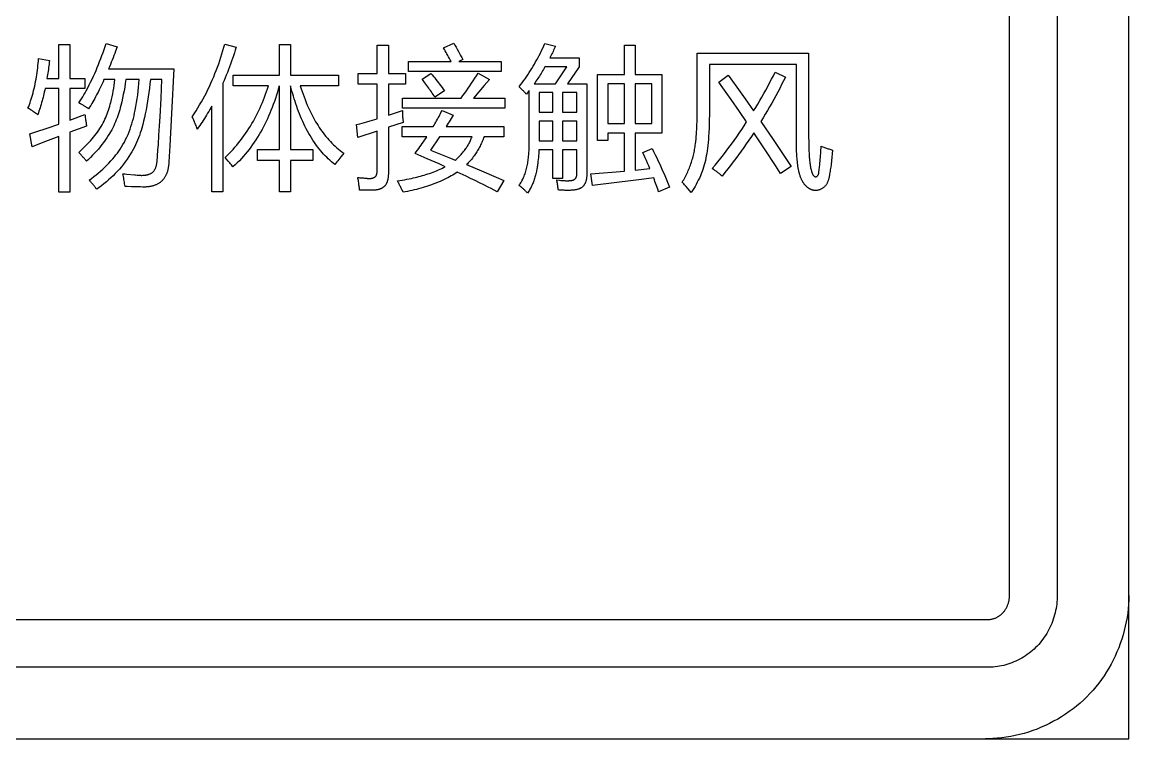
# Model space of a CAD drawing. Header units: millimetres. Extents: x 0 to 100, y -1 to 80.
# Drawn here: x 53.532 to 55.85, y 22.159 to 23.66 of the extents above; entities that cross this region are included whole.
import ezdxf

# ---------------------------------------------------------------- set-up
doc = ezdxf.new("R2010")
doc.units = ezdxf.units.MM
doc.layers.add('4403-06244_0', color=7, linetype='Continuous')

msp = doc.modelspace()

# ---------------------------------------------------------------- linework, layer by layer
at = {"layer": '4403-06244_0', "color": 7, "linetype": 'Continuous'}
for p, q in [((55.85, 22.1596), (55.85, 25.1596)), ((55.6, 22.4599), (55.6, 24.9095)), ((55.7, 24.859), (55.7, 22.4599)), ((53.6086, 23.6126), (53.6322, 23.6126)), ((53.6086, 23.5417), (53.6086, 23.6126)), ((53.6322, 23.6126), (53.6322, 23.5417)), ((53.7082, 23.6151), (53.7312, 23.6082)), ((53.9563, 23.6138), (53.9803, 23.607)), ((54.0711, 23.6129), (54.0944, 23.6129)), ((54.0711, 23.5487), (54.0711, 23.6129)), ((54.0944, 23.6129), (54.0944, 23.5487)), ((54.2757, 23.6111), (54.2991, 23.6111)), ((54.2757, 23.5521), (54.2757, 23.6111)), ((54.2991, 23.6111), (54.2991, 23.5521)), ((54.4147, 23.6057), (54.4359, 23.6155)), ((54.627, 23.6151), (54.649, 23.6092)), ((54.7937, 23.6111), (54.8158, 23.6111)), ((54.7937, 23.5502), (54.7937, 23.6111)), ((54.8158, 23.6111), (54.8158, 23.5502)), ((53.5667, 23.5833), (53.5894, 23.5795)), ((54.3413, 23.5773), (54.4303, 23.5773)), ((54.3413, 23.5562), (54.3413, 23.5773)), ((54.4551, 23.5811), (54.447, 23.5773)), ((54.447, 23.5773), (54.5357, 23.5773)), ((54.5357, 23.5773), (54.5357, 23.5562)), ((54.6374, 23.5849), (54.6988, 23.5849)), ((54.6988, 23.5849), (54.6988, 23.5657)), ((54.9461, 23.5943), (55.1793, 23.5943)), ((54.9461, 23.4761), (54.9461, 23.5943)), ((55.1793, 23.5943), (55.1793, 23.417)), ((53.7132, 23.5616), (53.85, 23.5616)), ((53.85, 23.5616), (53.8452, 23.4681)), ((54.2361, 23.5521), (54.2757, 23.5521)), ((54.2361, 23.5294), (54.2361, 23.5521)), ((54.2991, 23.5521), (54.3353, 23.5521)), ((54.3353, 23.5521), (54.3353, 23.5294)), ((54.5357, 23.5562), (54.3413, 23.5562)), ((54.3696, 23.5401), (54.3879, 23.5524)), ((54.4872, 23.5528), (54.5108, 23.5398)), ((54.673, 23.566), (54.627, 23.566)), ((54.6494, 23.5307), (54.673, 23.566)), ((54.6988, 23.5657), (54.6746, 23.5307)), ((54.7373, 23.5502), (54.7937, 23.5502)), ((54.7373, 23.4116), (54.7373, 23.5502)), ((54.8158, 23.5502), (54.8722, 23.5502)), ((54.8722, 23.5502), (54.8722, 23.4273)), ((55.1538, 23.571), (54.9716, 23.571)), ((54.9716, 23.571), (54.9716, 23.4825)), ((55.1093, 23.555), (55.1308, 23.5445)), ((55.1538, 23.4216), (55.1538, 23.571)), ((53.584, 23.5417), (53.6086, 23.5417)), ((53.6322, 23.5417), (53.6634, 23.5417)), ((53.6634, 23.5417), (53.6634, 23.5206)), ((53.7261, 23.5392), (53.7035, 23.5392)), ((53.7774, 23.5392), (53.7493, 23.5392)), ((53.8248, 23.5392), (53.8006, 23.5392)), ((53.823, 23.5005), (53.8248, 23.5392)), ((53.9526, 23.5315), (53.9526, 23.3047)), ((53.974, 23.5487), (54.0711, 23.5487)), ((53.974, 23.526), (53.974, 23.5487)), ((54.0944, 23.5487), (54.1949, 23.5487)), ((54.1949, 23.5487), (54.1949, 23.526)), ((54.2757, 23.5294), (54.2361, 23.5294)), ((54.2757, 23.4574), (54.2757, 23.5294)), ((54.3353, 23.5294), (54.2991, 23.5294)), ((54.2991, 23.5294), (54.2991, 23.4647)), ((54.5108, 23.5398), (54.4998, 23.5267)), ((54.6046, 23.5307), (54.6494, 23.5307)), ((54.6746, 23.5307), (54.7146, 23.5307)), ((54.7146, 23.5307), (54.7146, 23.3394)), ((54.7937, 23.5301), (54.7587, 23.5301)), ((54.7587, 23.5301), (54.7587, 23.4475)), ((54.7937, 23.4475), (54.7937, 23.5301)), ((54.8507, 23.5301), (54.8158, 23.5301)), ((54.8158, 23.5301), (54.8158, 23.4475)), ((54.8507, 23.4475), (54.8507, 23.5301)), ((54.9911, 23.5341), (55.0107, 23.5487)), ((54.9999, 23.5219), (54.9911, 23.5341)), ((55.0107, 23.5487), (55.0286, 23.5238)), ((53.6086, 23.5206), (53.5801, 23.5206)), ((53.6086, 23.4462), (53.6086, 23.5206)), ((53.6634, 23.5206), (53.6322, 23.5206)), ((53.6322, 23.5206), (53.6322, 23.4545)), ((54.048, 23.526), (53.974, 23.526)), ((54.0711, 23.393), (54.0711, 23.526)), ((54.0944, 23.526), (54.0944, 23.393)), ((54.1949, 23.526), (54.1147, 23.526)), ((54.4166, 23.5159), (54.3964, 23.5023)), ((54.4888, 23.5137), (54.4776, 23.5007)), ((54.4998, 23.5267), (54.4888, 23.5137)), ((54.5942, 23.5162), (54.5882, 23.5086)), ((54.6434, 23.5121), (54.6147, 23.5121)), ((54.6147, 23.5121), (54.6147, 23.4711)), ((54.6434, 23.4711), (54.6434, 23.5121)), ((54.6941, 23.5121), (54.6639, 23.5121)), ((54.6639, 23.5121), (54.6639, 23.4711)), ((54.6941, 23.4711), (54.6941, 23.5121)), ((55.0172, 23.4974), (54.9999, 23.5219)), ((55.0286, 23.5238), (55.0464, 23.4988)), ((53.9292, 23.3047), (53.9292, 23.484)), ((54.329, 23.5007), (54.4518, 23.5007)), ((54.329, 23.4796), (54.329, 23.5007)), ((54.4776, 23.5007), (54.5433, 23.5007)), ((54.5433, 23.5007), (54.5433, 23.4796)), ((55.0343, 23.4728), (55.0172, 23.4974)), ((55.0464, 23.4988), (55.064, 23.4736)), ((53.6322, 23.4545), (53.6637, 23.4661)), ((53.6644, 23.4605), (53.6649, 23.4568)), ((54.2991, 23.4647), (54.3284, 23.4743)), ((54.3284, 23.4743), (54.3285, 23.4712)), ((54.5433, 23.4796), (54.329, 23.4796)), ((54.4116, 23.4749), (54.4349, 23.4651)), ((54.4349, 23.4651), (54.4307, 23.4582)), ((54.6147, 23.4711), (54.6434, 23.4711)), ((54.6639, 23.4711), (54.6941, 23.4711)), ((55.0494, 23.4506), (55.0343, 23.4728)), ((53.5845, 23.4379), (53.6086, 23.4462)), ((53.6672, 23.4421), (53.6322, 23.4292)), ((54.2354, 23.4179), (54.2323, 23.445)), ((54.3303, 23.4497), (54.2991, 23.4394)), ((54.2991, 23.4394), (54.2991, 23.3423)), ((54.3281, 23.4409), (54.3932, 23.4409)), ((54.3281, 23.4198), (54.3281, 23.4409)), ((54.4199, 23.4409), (54.5411, 23.4409)), ((54.5411, 23.4409), (54.5411, 23.4198)), ((54.6434, 23.4525), (54.6147, 23.4525)), ((54.6147, 23.4525), (54.6147, 23.4113)), ((54.6434, 23.4113), (54.6434, 23.4525)), ((54.6941, 23.4525), (54.6639, 23.4525)), ((54.6639, 23.4525), (54.6639, 23.4113)), ((54.6941, 23.4113), (54.6941, 23.4525)), ((54.7587, 23.4475), (54.7937, 23.4475)), ((54.8158, 23.4475), (54.8507, 23.4475)), ((55.0794, 23.4516), (55.1049, 23.4141)), ((53.5531, 23.3989), (53.5484, 23.4257)), ((53.6086, 23.3038), (53.6086, 23.4202)), ((53.6322, 23.4292), (53.6322, 23.3038)), ((54.2757, 23.4317), (54.2354, 23.4179)), ((54.2757, 23.3492), (54.2757, 23.4317)), ((54.3799, 23.4198), (54.3281, 23.4198)), ((54.4064, 23.4198), (54.3876, 23.3917)), ((54.4743, 23.4198), (54.4064, 23.4198)), ((54.5411, 23.4198), (54.4996, 23.4198)), ((54.6147, 23.4113), (54.6434, 23.4113)), ((54.6639, 23.4113), (54.6941, 23.4113)), ((54.7587, 23.4116), (54.7373, 23.4116)), ((54.7937, 23.4273), (54.7587, 23.4273)), ((54.7587, 23.4273), (54.7587, 23.4116)), ((54.7937, 23.3476), (54.7937, 23.4273)), ((54.8722, 23.4273), (54.8158, 23.4273)), ((54.8158, 23.4273), (54.8158, 23.3498)), ((55.0872, 23.3941), (55.0646, 23.4282)), ((55.1538, 23.4116), (55.1538, 23.4216)), ((55.1538, 23.4048), (55.1538, 23.4116)), ((53.5753, 23.4076), (53.5531, 23.3989)), ((54.0247, 23.393), (54.0711, 23.393)), ((54.0247, 23.3703), (54.0247, 23.393)), ((54.0944, 23.393), (54.1407, 23.393)), ((54.1407, 23.393), (54.1407, 23.3703)), ((54.3876, 23.3917), (54.4083, 23.3835)), ((54.6434, 23.3926), (54.6144, 23.3926)), ((54.6434, 23.3325), (54.6434, 23.3926)), ((54.6941, 23.3926), (54.6639, 23.3926)), ((54.6639, 23.3926), (54.6639, 23.3325)), ((54.6941, 23.3423), (54.6941, 23.3926)), ((54.8322, 23.3867), (54.8514, 23.3952)), ((55.1798, 23.3936), (55.18, 23.3888)), ((55.2055, 23.4002), (55.2091, 23.3988)), ((53.9604, 23.3727), (53.957, 23.3766)), ((54.0711, 23.3703), (54.0247, 23.3703)), ((54.0711, 23.3044), (54.0711, 23.3703)), ((54.1407, 23.3703), (54.0944, 23.3703)), ((54.0944, 23.3703), (54.0944, 23.3044)), ((54.1993, 23.3774), (54.1952, 23.3722)), ((54.3802, 23.3738), (54.3549, 23.3848)), ((55.2279, 23.3767), (55.2262, 23.3618)), ((54.4628, 23.3613), (54.4941, 23.3482)), ((54.7234, 23.3419), (54.7937, 23.3476)), ((54.7263, 23.3174), (54.7234, 23.3419)), ((54.8158, 23.3498), (54.847, 23.3533)), ((55.1428, 23.3577), (55.1207, 23.3425)), ((55.2014, 23.3506), (55.2026, 23.3615)), ((54.2513, 23.3329), (54.2539, 23.3327)), ((54.5408, 23.3281), (54.5269, 23.3047)), ((54.6639, 23.3325), (54.6434, 23.3325)), ((54.6516, 23.3293), (54.6572, 23.3287)), ((54.6572, 23.3287), (54.6601, 23.3284)), ((54.7777, 23.324), (54.7263, 23.3174)), ((54.8614, 23.3153), (54.8588, 23.3226)), ((54.9228, 23.3154), (54.9195, 23.3191)), ((53.6322, 23.3038), (53.6086, 23.3038)), ((53.7707, 23.3147), (53.7614, 23.315)), ((53.9526, 23.3047), (53.9292, 23.3047)), ((54.0944, 23.3044), (54.0711, 23.3044)), ((54.2512, 23.3078), (54.2463, 23.308)), ((54.6571, 23.3081), (54.6551, 23.3082)), ((54.6653, 23.3077), (54.6571, 23.3081)), ((54.8876, 23.3145), (54.8652, 23.3044)), ((54.926, 23.3116), (54.9228, 23.3154)), ((47.3429, 22.4095), (55.557, 22.4095)), ((55.557, 22.3095), (47.3429, 22.3095)), ((47.05, 22.1596), (55.85, 22.1596)), ((55.5559, 22.1596), (55.55, 22.1595))]:
    msp.add_line(p, q, dxfattribs=at)
for points in [[(53.6511, 23.4904), (53.6538, 23.4946), (53.6565, 23.4988), (53.659, 23.5031), (53.6615, 23.5074), (53.664, 23.5117), (53.6664, 23.5161), (53.6696, 23.522), (53.6726, 23.528), (53.6756, 23.534), (53.6785, 23.5401), (53.6814, 23.5462), (53.6841, 23.5523), (53.6868, 23.5585), (53.6894, 23.5647), (53.692, 23.5709), (53.6944, 23.5772), (53.6969, 23.5835), (53.6992, 23.5898), (53.7015, 23.5961), (53.7038, 23.6024), (53.706, 23.6088), (53.7082, 23.6151)], [(53.7312, 23.6082), (53.7278, 23.5988), (53.726, 23.5941), (53.7243, 23.5894), (53.7225, 23.5848), (53.7207, 23.5801), (53.7189, 23.5755), (53.717, 23.5708), (53.7151, 23.5662), (53.7132, 23.5616)], [(53.8883, 23.4616), (53.8924, 23.4677), (53.8963, 23.4738), (53.9002, 23.48), (53.9039, 23.4862), (53.9076, 23.4926), (53.9112, 23.4989), (53.9146, 23.5054), (53.918, 23.5119), (53.9212, 23.5184), (53.9244, 23.525), (53.9275, 23.5316), (53.9304, 23.5383), (53.9333, 23.545), (53.936, 23.5518), (53.9387, 23.5586), (53.9412, 23.5654), (53.9437, 23.5723), (53.946, 23.5792), (53.9483, 23.5861), (53.9504, 23.593), (53.9525, 23.5999), (53.9545, 23.6069), (53.9563, 23.6138)], [(53.9803, 23.607), (53.9785, 23.6011), (53.9766, 23.5952), (53.9747, 23.5893), (53.9727, 23.5834), (53.9707, 23.5776), (53.9686, 23.5717), (53.9664, 23.5659), (53.9643, 23.5601), (53.962, 23.5543), (53.9597, 23.5486), (53.9574, 23.5428), (53.955, 23.5371), (53.9526, 23.5315)], [(54.4303, 23.5773), (54.4287, 23.5805), (54.427, 23.5837), (54.4253, 23.5869), (54.4236, 23.59), (54.4218, 23.5932), (54.4201, 23.5963), (54.4183, 23.5994), (54.4165, 23.6026), (54.4147, 23.6057)], [(54.4359, 23.6155), (54.4383, 23.6112), (54.4408, 23.607), (54.4433, 23.6027), (54.4457, 23.5984), (54.4481, 23.5941), (54.4504, 23.5898), (54.4527, 23.5854), (54.4551, 23.5811)], [(54.5728, 23.5243), (54.576, 23.5284), (54.5792, 23.5326), (54.5823, 23.5367), (54.5853, 23.541), (54.5883, 23.5452), (54.5912, 23.5495), (54.5941, 23.5539), (54.5969, 23.5583), (54.5997, 23.5627), (54.6024, 23.5672), (54.605, 23.5717), (54.6076, 23.5762), (54.6101, 23.5807), (54.6126, 23.5853), (54.615, 23.59), (54.6175, 23.5949), (54.62, 23.5999), (54.6224, 23.605), (54.6247, 23.61), (54.627, 23.6151)], [(54.649, 23.6092), (54.6478, 23.6064), (54.6466, 23.6037), (54.6453, 23.601), (54.644, 23.5983), (54.6427, 23.5956), (54.6414, 23.5929), (54.6401, 23.5902), (54.6387, 23.5875), (54.6374, 23.5849)], [(53.5443, 23.4796), (53.5458, 23.4833), (53.5472, 23.4871), (53.5486, 23.4908), (53.5499, 23.4946), (53.5511, 23.4984), (53.5523, 23.5023), (53.5537, 23.5069), (53.555, 23.5116), (53.5562, 23.5163), (53.5573, 23.521), (53.5584, 23.5257), (53.5594, 23.5305), (53.5604, 23.5352), (53.5613, 23.54), (53.5621, 23.5448), (53.5629, 23.5496), (53.5636, 23.5544), (53.5642, 23.5592), (53.5648, 23.564), (53.5653, 23.5688), (53.5658, 23.5736), (53.5663, 23.5785), (53.5667, 23.5833)], [(53.5894, 23.5795), (53.5889, 23.5757), (53.5885, 23.5719), (53.588, 23.5682), (53.5875, 23.5644), (53.587, 23.5606), (53.5864, 23.5568), (53.5859, 23.553), (53.5853, 23.5493), (53.5846, 23.5455), (53.584, 23.5417)], [(54.3879, 23.5524), (54.3907, 23.5492), (54.3934, 23.546), (54.3961, 23.5427), (54.3987, 23.5394), (54.4013, 23.5361), (54.404, 23.5328), (54.4065, 23.5294), (54.4091, 23.5261), (54.4116, 23.5227), (54.4141, 23.5193), (54.4166, 23.5159)], [(54.4518, 23.5007), (54.4554, 23.5059), (54.4591, 23.511), (54.4627, 23.5161), (54.4663, 23.5213), (54.4699, 23.5265), (54.4734, 23.5317), (54.4769, 23.5369), (54.4804, 23.5422), (54.4838, 23.5474), (54.4872, 23.5528)], [(54.627, 23.566), (54.6254, 23.5632), (54.6238, 23.5604), (54.6222, 23.5576), (54.6205, 23.5549), (54.6189, 23.5521), (54.6172, 23.5494), (54.6154, 23.5467), (54.6137, 23.544), (54.6119, 23.5413), (54.6101, 23.5386), (54.6083, 23.536), (54.6065, 23.5333), (54.6046, 23.5307)], [(55.064, 23.4736), (55.0684, 23.4809), (55.0727, 23.4881), (55.077, 23.4954), (55.0812, 23.5028), (55.0854, 23.5101), (55.0895, 23.5175), (55.0936, 23.525), (55.0976, 23.5324), (55.1016, 23.5399), (55.1055, 23.5474), (55.1093, 23.555)], [(53.6505, 23.387), (53.6542, 23.3903), (53.6579, 23.3936), (53.6615, 23.397), (53.6651, 23.4005), (53.6686, 23.4041), (53.672, 23.4077), (53.6753, 23.4114), (53.6786, 23.4151), (53.6818, 23.419), (53.6846, 23.4225), (53.6873, 23.426), (53.6899, 23.4296), (53.6925, 23.4333), (53.695, 23.437), (53.6973, 23.4408), (53.6996, 23.4446), (53.7017, 23.4485), (53.7038, 23.4525), (53.7056, 23.4563), (53.7073, 23.46), (53.7089, 23.4639), (53.7104, 23.4678), (53.7118, 23.4717), (53.7132, 23.4756), (53.7144, 23.4796), (53.7156, 23.4836), (53.7167, 23.4876), (53.7178, 23.4917), (53.7192, 23.4975), (53.7205, 23.5034), (53.7217, 23.5094), (53.7228, 23.5153), (53.7238, 23.5213), (53.7247, 23.5272), (53.7255, 23.5332), (53.7261, 23.5392)], [(53.7493, 23.5392), (53.7481, 23.5314), (53.7469, 23.5236), (53.7455, 23.5158), (53.744, 23.508), (53.7424, 23.5003), (53.7406, 23.4926), (53.7387, 23.4849), (53.7376, 23.4805), (53.7364, 23.4762), (53.7351, 23.4719), (53.7338, 23.4676), (53.7324, 23.4633), (53.7309, 23.459), (53.7293, 23.4548), (53.7276, 23.4506), (53.7258, 23.4465), (53.724, 23.4424), (53.7219, 23.4383), (53.7197, 23.4342), (53.7174, 23.4302), (53.715, 23.4263), (53.7126, 23.4223), (53.7094, 23.4175), (53.7061, 23.4127), (53.7028, 23.4079), (53.6993, 23.4033), (53.6956, 23.3986), (53.6918, 23.394), (53.6879, 23.3895), (53.6839, 23.3851), (53.6797, 23.3808), (53.6755, 23.3766), (53.6713, 23.3724), (53.6669, 23.3684)], [(53.7035, 23.5392), (53.7015, 23.5349), (53.6995, 23.5306), (53.6975, 23.5263), (53.6954, 23.522), (53.6936, 23.5182), (53.6917, 23.5145), (53.6898, 23.5108), (53.6879, 23.5071), (53.686, 23.5035), (53.684, 23.4998), (53.682, 23.4962), (53.6799, 23.4926), (53.6778, 23.489), (53.6757, 23.4854), (53.6735, 23.4819), (53.6713, 23.4784)], [(53.6723, 23.329), (53.6772, 23.3326), (53.6821, 23.3362), (53.6869, 23.34), (53.6916, 23.3438), (53.6963, 23.3478), (53.7008, 23.3518), (53.7053, 23.356), (53.7097, 23.3603), (53.7139, 23.3646), (53.7181, 23.3691), (53.7221, 23.3737), (53.7254, 23.3776), (53.7286, 23.3816), (53.7316, 23.3856), (53.7346, 23.3898), (53.7375, 23.394), (53.7402, 23.3983), (53.7433, 23.4034), (53.7462, 23.4085), (53.7489, 23.4138), (53.7515, 23.4191), (53.7539, 23.4245), (53.7561, 23.4299), (53.7581, 23.4355), (53.76, 23.441), (53.7618, 23.4467), (53.7634, 23.4523), (53.765, 23.458), (53.7664, 23.4638), (53.7677, 23.4695), (53.7689, 23.4753), (53.7704, 23.4832), (53.7718, 23.4912), (53.773, 23.4991), (53.7741, 23.5071), (53.7751, 23.5151), (53.776, 23.5231), (53.7767, 23.5312), (53.7774, 23.5392)], [(53.8006, 23.5392), (53.7997, 23.5302), (53.7986, 23.5211), (53.7975, 23.5121), (53.7962, 23.5031), (53.7949, 23.4941), (53.7934, 23.4852), (53.7917, 23.4762), (53.7899, 23.4673), (53.7883, 23.4599), (53.7865, 23.4525), (53.7846, 23.4451), (53.7826, 23.4378), (53.7811, 23.4327), (53.7795, 23.4276), (53.7778, 23.4225), (53.776, 23.4175), (53.774, 23.4125), (53.7719, 23.4075), (53.7696, 23.4026), (53.7672, 23.3978), (53.7647, 23.393), (53.762, 23.3883), (53.7592, 23.3836), (53.7557, 23.3781), (53.752, 23.3726), (53.7481, 23.3672), (53.7441, 23.362), (53.74, 23.3569), (53.7358, 23.352), (53.7316, 23.3473), (53.7272, 23.3427), (53.7227, 23.3382), (53.718, 23.3338), (53.7133, 23.3295), (53.7085, 23.3253), (53.7035, 23.3213), (53.6985, 23.3173), (53.6934, 23.3135), (53.6883, 23.3098)], [(54.3964, 23.5023), (54.3947, 23.5051), (54.3929, 23.5079), (54.3911, 23.5107), (54.3893, 23.5135), (54.3875, 23.5162), (54.3856, 23.5189), (54.3837, 23.5217), (54.3817, 23.5243), (54.3798, 23.527), (54.3778, 23.5297), (54.3758, 23.5323), (54.3738, 23.5349), (54.3717, 23.5375), (54.3696, 23.5401)], [(55.1308, 23.5445), (55.1268, 23.5366), (55.1228, 23.5287), (55.1188, 23.5208), (55.1146, 23.513), (55.1105, 23.5052), (55.1062, 23.4974), (55.1019, 23.4897), (55.0975, 23.482), (55.0931, 23.4743), (55.0886, 23.4667), (55.084, 23.4591), (55.0794, 23.4516)], [(53.5801, 23.5206), (53.5793, 23.5169), (53.5785, 23.5132), (53.5776, 23.5095), (53.5767, 23.5058), (53.5758, 23.5021), (53.5749, 23.4984), (53.5739, 23.4947), (53.5729, 23.4911), (53.5718, 23.4874), (53.5708, 23.4838), (53.5696, 23.4802), (53.5685, 23.4766), (53.5673, 23.4729), (53.5661, 23.4694), (53.5648, 23.4658)], [(53.957, 23.3766), (53.9613, 23.3806), (53.9656, 23.3848), (53.9697, 23.389), (53.9738, 23.3933), (53.9778, 23.3977), (53.9817, 23.4022), (53.9855, 23.4068), (53.9893, 23.4116), (53.993, 23.4164), (53.9966, 23.4214), (54.0002, 23.4264), (54.0036, 23.4315), (54.0069, 23.4367), (54.0102, 23.4419), (54.0133, 23.4472), (54.0164, 23.4526), (54.0194, 23.458), (54.0222, 23.4634), (54.025, 23.4689), (54.0277, 23.4745), (54.0303, 23.4801), (54.0328, 23.4857), (54.0353, 23.4914), (54.0376, 23.4971), (54.0398, 23.5028), (54.042, 23.5086), (54.0441, 23.5143), (54.0461, 23.5201), (54.048, 23.526)], [(54.0703, 23.526), (54.0685, 23.5194), (54.0666, 23.5129), (54.0646, 23.5065), (54.0626, 23.5), (54.0604, 23.4936), (54.0581, 23.4872), (54.0557, 23.4809), (54.0533, 23.4745), (54.0509, 23.4688), (54.0484, 23.4631), (54.0458, 23.4574), (54.0432, 23.4517), (54.0404, 23.4461), (54.0375, 23.4406), (54.0346, 23.435), (54.0315, 23.4296), (54.0284, 23.4242), (54.0251, 23.4188), (54.0217, 23.4135), (54.0183, 23.4083), (54.0147, 23.4032), (54.0111, 23.3981), (54.0073, 23.3931), (54.0035, 23.3883), (53.9995, 23.3834), (53.9955, 23.3787), (53.9913, 23.3741), (53.9871, 23.3696), (53.9827, 23.3652), (53.9783, 23.3609), (53.9737, 23.3567)], [(54.187, 23.3618), (54.1834, 23.3646), (54.1799, 23.3675), (54.1765, 23.3705), (54.1732, 23.3736), (54.1699, 23.3768), (54.1667, 23.38), (54.1636, 23.3834), (54.1606, 23.3868), (54.1576, 23.3902), (54.1541, 23.3945), (54.1507, 23.3989), (54.1473, 23.4034), (54.1441, 23.4079), (54.1411, 23.4125), (54.1381, 23.4172), (54.1352, 23.422), (54.1324, 23.4268), (54.1296, 23.4317), (54.127, 23.4366), (54.1245, 23.4416), (54.1221, 23.4467), (54.1197, 23.4518), (54.1174, 23.4569), (54.1152, 23.4621), (54.1131, 23.4673), (54.1111, 23.4725), (54.1091, 23.4778), (54.1072, 23.4831), (54.1054, 23.4884), (54.1036, 23.4937), (54.102, 23.4991), (54.1003, 23.5045), (54.0988, 23.5098), (54.0972, 23.5152), (54.0958, 23.5206), (54.0944, 23.526)], [(54.1147, 23.526), (54.1165, 23.5202), (54.1184, 23.5144), (54.1204, 23.5087), (54.1225, 23.503), (54.1246, 23.4973), (54.1269, 23.4916), (54.1292, 23.486), (54.1317, 23.4804), (54.1336, 23.4761), (54.1357, 23.4719), (54.1378, 23.4677), (54.1399, 23.4635), (54.1422, 23.4594), (54.1445, 23.4552), (54.1468, 23.4511), (54.1493, 23.4471), (54.1518, 23.4431), (54.1544, 23.4391), (54.1571, 23.4352), (54.1598, 23.4314), (54.1626, 23.4276), (54.1655, 23.4239), (54.1684, 23.4202), (54.1714, 23.4166), (54.1745, 23.4131), (54.1777, 23.4096), (54.1809, 23.4062), (54.1842, 23.4029), (54.1876, 23.3997), (54.191, 23.3966), (54.1946, 23.3936), (54.1982, 23.3907), (54.2019, 23.3878), (54.2056, 23.3851)], [(54.5882, 23.5086), (54.5872, 23.5098), (54.5861, 23.511), (54.5851, 23.5121), (54.584, 23.5133), (54.5829, 23.5144), (54.5818, 23.5156), (54.5807, 23.5167), (54.5796, 23.5178), (54.5785, 23.5189), (54.5774, 23.52), (54.5762, 23.5211), (54.5751, 23.5222), (54.5739, 23.5233), (54.5728, 23.5243)], [(54.5728, 23.3179), (54.574, 23.3197), (54.5752, 23.3214), (54.5763, 23.3232), (54.5774, 23.325), (54.5784, 23.3269), (54.5794, 23.3287), (54.5804, 23.3306), (54.5813, 23.3325), (54.5822, 23.3345), (54.5833, 23.3371), (54.5843, 23.3398), (54.5853, 23.3424), (54.5862, 23.3451), (54.587, 23.3478), (54.5878, 23.3506), (54.5885, 23.3533), (54.5892, 23.3561), (54.5898, 23.3589), (54.5904, 23.3617), (54.5909, 23.3645), (54.5914, 23.3673), (54.5918, 23.3702), (54.5922, 23.373), (54.5926, 23.3759), (54.5929, 23.3787), (54.5931, 23.3816), (54.5934, 23.3845), (54.5936, 23.3874), (54.5937, 23.3902), (54.5939, 23.3931), (54.594, 23.396), (54.5941, 23.3988), (54.5942, 23.4017), (54.5942, 23.4046), (54.5942, 23.4074), (54.5942, 23.5162)], [(53.6713, 23.4784), (53.6699, 23.4793), (53.6685, 23.4802), (53.6671, 23.4811), (53.6657, 23.482), (53.6642, 23.4829), (53.6628, 23.4838), (53.6614, 23.4846), (53.6599, 23.4855), (53.6585, 23.4863), (53.657, 23.4871), (53.6555, 23.4879), (53.6541, 23.4888), (53.6511, 23.4904)], [(53.8147, 23.3681), (53.8157, 23.3799), (53.8166, 23.3918), (53.8174, 23.4037), (53.8187, 23.423), (53.8199, 23.4424), (53.8211, 23.4617), (53.823, 23.5005)], [(53.9292, 23.484), (53.9271, 23.4802), (53.9249, 23.4764), (53.9228, 23.4726), (53.9205, 23.4688), (53.9183, 23.4651), (53.916, 23.4613), (53.9137, 23.4576), (53.9113, 23.4539), (53.9089, 23.4503), (53.9065, 23.4466), (53.904, 23.443), (53.9015, 23.4394), (53.899, 23.4358)], [(54.9716, 23.4825), (54.9716, 23.4735), (54.9715, 23.4646), (54.9713, 23.4556), (54.9711, 23.4467), (54.9707, 23.4378), (54.9703, 23.4288), (54.9697, 23.4199), (54.9693, 23.4137), (54.9687, 23.4075), (54.9681, 23.4013), (54.9674, 23.3951), (54.9667, 23.39), (54.9659, 23.3849), (54.965, 23.3798), (54.964, 23.3747), (54.963, 23.37), (54.9618, 23.3653), (54.9606, 23.3606), (54.9592, 23.356), (54.9577, 23.3514), (54.9561, 23.3468), (54.9543, 23.3423), (54.9525, 23.3378), (54.9505, 23.3332), (54.9483, 23.3287), (54.9461, 23.3243), (54.9438, 23.3199), (54.9414, 23.3155), (54.9388, 23.3112), (54.9362, 23.307), (54.9335, 23.3028)], [(53.5648, 23.4658), (53.5626, 23.4674), (53.5603, 23.4689), (53.5581, 23.4705), (53.5558, 23.4721), (53.5535, 23.4736), (53.5512, 23.4751), (53.5489, 23.4766), (53.5466, 23.4781), (53.5443, 23.4796)], [(53.6637, 23.4661), (53.6639, 23.4642), (53.6644, 23.4605)], [(53.8452, 23.4681), (53.8416, 23.4008), (53.8396, 23.3672)], [(53.899, 23.4358), (53.8981, 23.4382), (53.8972, 23.4406), (53.8963, 23.443), (53.8953, 23.4453), (53.8944, 23.4477), (53.8934, 23.45), (53.8924, 23.4524), (53.8914, 23.4547), (53.8904, 23.457), (53.8894, 23.4593), (53.8883, 23.4616)], [(54.254, 23.4511), (54.2613, 23.4531), (54.2757, 23.4574)], [(54.3285, 23.4712), (54.3285, 23.4697), (54.3286, 23.4681), (54.3287, 23.4666), (54.3287, 23.465), (54.3288, 23.4635), (54.3289, 23.462), (54.329, 23.4604), (54.3292, 23.4589), (54.3293, 23.4573), (54.3295, 23.4558), (54.3297, 23.4543), (54.3298, 23.4528), (54.3301, 23.4512), (54.3303, 23.4497)], [(54.3932, 23.4409), (54.3949, 23.4439), (54.3967, 23.447), (54.3984, 23.45), (54.4002, 23.4531), (54.4019, 23.4562), (54.4035, 23.4592), (54.4052, 23.4623), (54.4068, 23.4655), (54.4084, 23.4686), (54.41, 23.4717), (54.4116, 23.4749)], [(54.4307, 23.4582), (54.4264, 23.4512), (54.4243, 23.4478), (54.4221, 23.4443), (54.4199, 23.4409)], [(54.9395, 23.387), (54.94, 23.3899), (54.9406, 23.3929), (54.9411, 23.3959), (54.9415, 23.3988), (54.942, 23.4018), (54.9424, 23.4048), (54.943, 23.4099), (54.9435, 23.4149), (54.944, 23.42), (54.9444, 23.4251), (54.9447, 23.4302), (54.9451, 23.4353), (54.9453, 23.4404), (54.9455, 23.4455), (54.9457, 23.4506), (54.9458, 23.4557), (54.9459, 23.4608), (54.946, 23.4659), (54.9461, 23.4761)], [(53.5484, 23.4257), (53.5605, 23.4297), (53.5845, 23.4379)], [(53.6649, 23.4568), (53.6651, 23.455), (53.6654, 23.4531), (53.6656, 23.4513), (53.6659, 23.4495), (53.6662, 23.4476), (53.6665, 23.4458), (53.6669, 23.4439), (53.6672, 23.4421)], [(54.2323, 23.445), (54.2395, 23.447), (54.254, 23.4511)], [(54.9776, 23.353), (54.9835, 23.3601), (54.9894, 23.3674), (54.9952, 23.3747), (55.0009, 23.3821), (55.0066, 23.3895), (55.0122, 23.397), (55.0177, 23.4045), (55.0232, 23.4121), (55.0286, 23.4197), (55.0339, 23.4274), (55.0391, 23.4351), (55.0443, 23.4428), (55.0494, 23.4506)], [(53.6086, 23.4202), (53.5975, 23.416), (53.5753, 23.4076)], [(54.3549, 23.3848), (54.3575, 23.3882), (54.3601, 23.3916), (54.3627, 23.3951), (54.3652, 23.3985), (54.3677, 23.402), (54.3702, 23.4055), (54.3727, 23.4091), (54.3751, 23.4126), (54.3775, 23.4162), (54.3799, 23.4198)], [(54.4391, 23.3709), (54.4408, 23.3723), (54.4424, 23.3737), (54.444, 23.3751), (54.4456, 23.3766), (54.4472, 23.3781), (54.4487, 23.3796), (54.4503, 23.3812), (54.4517, 23.3828), (54.4532, 23.3844), (54.4546, 23.3861), (54.456, 23.3878), (54.4574, 23.3895), (54.4587, 23.3912), (54.46, 23.393), (54.4613, 23.3948), (54.4625, 23.3966), (54.4637, 23.3984), (54.4649, 23.4003), (54.466, 23.4021), (54.4671, 23.404), (54.4681, 23.4059), (54.4691, 23.4079), (54.4701, 23.4098), (54.471, 23.4118), (54.4719, 23.4137), (54.4728, 23.4157), (54.4735, 23.4177), (54.4743, 23.4198)], [(54.4996, 23.4198), (54.4987, 23.4173), (54.4978, 23.4148), (54.4968, 23.4123), (54.4957, 23.4098), (54.4946, 23.4074), (54.4935, 23.4049), (54.4923, 23.4025), (54.4911, 23.4001), (54.4899, 23.3977), (54.4886, 23.3954), (54.4873, 23.393), (54.4859, 23.3907), (54.4845, 23.3884), (54.483, 23.3861), (54.4816, 23.3839), (54.48, 23.3817), (54.4785, 23.3795), (54.4769, 23.3773), (54.4753, 23.3752), (54.4736, 23.3731), (54.4719, 23.371), (54.4701, 23.369), (54.4683, 23.367), (54.4665, 23.3651), (54.4647, 23.3632), (54.4628, 23.3613)], [(55.0646, 23.4282), (55.0594, 23.4204), (55.0541, 23.4127), (55.0488, 23.4049), (55.0434, 23.3973), (55.038, 23.3896), (55.0325, 23.382), (55.0269, 23.3745), (55.0212, 23.367), (55.0155, 23.3596), (55.0098, 23.3522), (55.004, 23.3448), (54.9981, 23.3375)], [(55.1049, 23.4141), (55.1302, 23.3765), (55.1428, 23.3577)], [(55.1793, 23.417), (55.1794, 23.4118), (55.1795, 23.4066), (55.1796, 23.4013), (55.1798, 23.3936)], [(54.6144, 23.3926), (54.6142, 23.3885), (54.614, 23.3844), (54.6137, 23.3803), (54.6133, 23.3762), (54.6129, 23.3721), (54.6125, 23.3679), (54.612, 23.3638), (54.6116, 23.3614), (54.6113, 23.3589), (54.6109, 23.3565), (54.6105, 23.3541), (54.61, 23.3516), (54.6096, 23.3492), (54.6091, 23.3468), (54.6085, 23.3443), (54.608, 23.3419), (54.6074, 23.3395), (54.6067, 23.3371), (54.6061, 23.3348), (54.6053, 23.3324), (54.6046, 23.3301), (54.6038, 23.3277), (54.603, 23.3254), (54.6021, 23.3232), (54.6011, 23.3209), (54.6002, 23.3187), (54.5991, 23.3165), (54.598, 23.3143), (54.5969, 23.3121), (54.5957, 23.31), (54.5945, 23.3079), (54.5932, 23.3059), (54.5918, 23.3039), (54.5904, 23.3019)], [(54.8514, 23.3952), (54.8547, 23.3886), (54.858, 23.382), (54.8612, 23.3754), (54.8644, 23.3687), (54.8675, 23.362), (54.8705, 23.3553), (54.8735, 23.3486), (54.8765, 23.3418), (54.8793, 23.335), (54.8822, 23.3282), (54.8849, 23.3214), (54.8876, 23.3145)], [(55.1207, 23.3425), (55.1096, 23.3597), (55.0872, 23.3941)], [(55.1642, 23.3309), (55.1635, 23.3324), (55.1629, 23.3339), (55.1623, 23.3354), (55.1618, 23.3369), (55.1613, 23.3384), (55.1608, 23.34), (55.1604, 23.3416), (55.16, 23.3431), (55.1596, 23.3447), (55.1589, 23.348), (55.1582, 23.3513), (55.1576, 23.3546), (55.157, 23.3579), (55.1565, 23.3612), (55.1561, 23.3646), (55.1557, 23.3679), (55.1554, 23.3712), (55.155, 23.3746), (55.1548, 23.3779), (55.1546, 23.3813), (55.1544, 23.3846), (55.1542, 23.388), (55.1541, 23.3914), (55.154, 23.3947), (55.1539, 23.3981), (55.1539, 23.4015), (55.1538, 23.4048)], [(55.18, 23.3888), (55.1801, 23.3863), (55.1802, 23.3839), (55.1803, 23.3814), (55.1805, 23.379), (55.1806, 23.3766), (55.1808, 23.3741), (55.181, 23.3717), (55.1813, 23.3693), (55.1815, 23.3668), (55.1819, 23.3644), (55.1822, 23.362), (55.1826, 23.3596), (55.183, 23.3572), (55.1835, 23.3549), (55.184, 23.3525), (55.1845, 23.3501), (55.1851, 23.3478), (55.1858, 23.3455), (55.1865, 23.3432)], [(55.2026, 23.3615), (55.203, 23.3651), (55.2034, 23.3686), (55.2037, 23.3726), (55.2041, 23.3765), (55.2043, 23.3804), (55.2046, 23.3844), (55.2048, 23.3884), (55.2055, 23.4002)], [(55.2091, 23.3988), (55.2109, 23.3981), (55.2127, 23.3974), (55.2146, 23.3967), (55.2164, 23.396), (55.2183, 23.3954), (55.2201, 23.3947), (55.2219, 23.3941), (55.2238, 23.3935), (55.2257, 23.3929), (55.2275, 23.3923), (55.2294, 23.3917)], [(55.2294, 23.3917), (55.2287, 23.3842), (55.2279, 23.3767)], [(53.6669, 23.3684), (53.6658, 23.3698), (53.6647, 23.3712), (53.6636, 23.3725), (53.6624, 23.3739), (53.6613, 23.3753), (53.6601, 23.3766), (53.659, 23.3779), (53.6578, 23.3793), (53.6566, 23.3806), (53.6554, 23.3819), (53.6542, 23.3832), (53.653, 23.3845), (53.6517, 23.3857), (53.6505, 23.387)], [(53.7728, 23.3394), (53.7745, 23.3392), (53.7762, 23.3391), (53.778, 23.339), (53.7797, 23.339), (53.7814, 23.3389), (53.7831, 23.3389), (53.7849, 23.339), (53.7867, 23.3391), (53.7877, 23.3392), (53.7888, 23.3393), (53.7899, 23.3394), (53.791, 23.3396), (53.7921, 23.3398), (53.7932, 23.34), (53.7943, 23.3402), (53.7953, 23.3405), (53.7964, 23.3408), (53.7974, 23.3411), (53.7984, 23.3415), (53.7994, 23.3419), (53.8004, 23.3423), (53.8013, 23.3428), (53.8023, 23.3432), (53.8032, 23.3438), (53.804, 23.3444), (53.8049, 23.345), (53.8057, 23.3456), (53.8064, 23.3463), (53.8071, 23.3471), (53.8078, 23.3478), (53.8085, 23.3487), (53.8091, 23.3495), (53.8096, 23.3504), (53.8102, 23.3513), (53.8107, 23.3523), (53.8111, 23.3532), (53.8116, 23.3542), (53.812, 23.3552), (53.8123, 23.3563), (53.8127, 23.3573), (53.813, 23.3584), (53.8133, 23.3594), (53.8135, 23.3605), (53.8138, 23.3616), (53.814, 23.3627), (53.8142, 23.3638), (53.8143, 23.3649), (53.8145, 23.3659), (53.8146, 23.367), (53.8147, 23.3681)], [(53.8396, 23.3672), (53.8395, 23.3657), (53.8394, 23.3643), (53.8392, 23.3629), (53.8391, 23.3615), (53.8389, 23.3601), (53.8387, 23.3586), (53.8385, 23.3572), (53.8382, 23.3558), (53.8379, 23.3543), (53.8376, 23.3529), (53.8373, 23.3515), (53.837, 23.35), (53.8366, 23.3486), (53.8362, 23.3472), (53.8358, 23.3459), (53.8353, 23.3445), (53.8348, 23.3431), (53.8343, 23.3418), (53.8337, 23.3405), (53.8331, 23.3392), (53.8325, 23.3379), (53.8318, 23.3366), (53.8311, 23.3354), (53.8304, 23.3342), (53.8296, 23.333), (53.8288, 23.3319), (53.828, 23.3308), (53.8271, 23.3297), (53.8262, 23.3287), (53.8252, 23.3277), (53.8242, 23.3267), (53.8232, 23.3258), (53.8222, 23.3249), (53.8211, 23.3241), (53.8199, 23.3233), (53.8188, 23.3225), (53.8176, 23.3218), (53.8164, 23.3211), (53.8151, 23.3205), (53.8139, 23.3198), (53.8126, 23.3192), (53.8113, 23.3187), (53.8099, 23.3182), (53.8086, 23.3177), (53.8072, 23.3173), (53.8059, 23.3168), (53.8045, 23.3165), (53.8031, 23.3161), (53.8017, 23.3158), (53.8003, 23.3155), (53.7989, 23.3153), (53.7975, 23.3151), (53.7961, 23.3149), (53.7947, 23.3148), (53.7933, 23.3146), (53.7919, 23.3146), (53.7905, 23.3145), (53.7891, 23.3145)], [(53.9737, 23.3567), (53.9721, 23.3587), (53.9704, 23.3608), (53.9688, 23.3628), (53.9671, 23.3648), (53.9655, 23.3667), (53.9638, 23.3687), (53.9604, 23.3727)], [(54.1952, 23.3722), (54.1931, 23.3696), (54.191, 23.367), (54.189, 23.3644), (54.187, 23.3618)], [(54.2056, 23.3851), (54.2035, 23.3826), (54.1993, 23.3774)], [(54.4181, 23.357), (54.4054, 23.3627), (54.3802, 23.3738)], [(54.4083, 23.3835), (54.4289, 23.3751), (54.4391, 23.3709)], [(54.847, 23.3533), (54.8445, 23.3589), (54.8421, 23.3644), (54.8397, 23.37), (54.8372, 23.3756), (54.8322, 23.3867)], [(54.9146, 23.3246), (54.9161, 23.3272), (54.9177, 23.3298), (54.9192, 23.3325), (54.9207, 23.3352), (54.9221, 23.3379), (54.9235, 23.3406), (54.9248, 23.3434), (54.9261, 23.3462), (54.9273, 23.349), (54.9285, 23.3518), (54.9297, 23.3547), (54.9308, 23.3576), (54.9319, 23.3604), (54.9329, 23.3633), (54.9339, 23.3663), (54.9348, 23.3692), (54.9357, 23.3721), (54.9365, 23.3751), (54.9373, 23.3781), (54.9381, 23.381), (54.9388, 23.384), (54.9395, 23.387)], [(53.7432, 23.3423), (53.7472, 23.3418), (53.7513, 23.3414), (53.7677, 23.3399)], [(53.7476, 23.3155), (53.7471, 23.3184), (53.7467, 23.3214), (53.7462, 23.3244), (53.7458, 23.3274), (53.7453, 23.3304), (53.7448, 23.3333), (53.7442, 23.3363), (53.7432, 23.3423)], [(54.2539, 23.3327), (54.2548, 23.3326), (54.2556, 23.3325), (54.2565, 23.3324), (54.2574, 23.3324), (54.2583, 23.3324), (54.2592, 23.3323), (54.2601, 23.3324), (54.261, 23.3324), (54.2619, 23.3325), (54.2625, 23.3325), (54.2631, 23.3326), (54.2637, 23.3327), (54.2642, 23.3328), (54.2648, 23.3329), (54.2654, 23.333), (54.266, 23.3331), (54.2665, 23.3333), (54.2671, 23.3335), (54.2676, 23.3337), (54.2682, 23.3339), (54.2687, 23.3341), (54.2692, 23.3344), (54.2697, 23.3346), (54.2702, 23.3349), (54.2706, 23.3352), (54.2711, 23.3355), (54.2715, 23.3359), (54.2719, 23.3362), (54.2723, 23.3366), (54.2726, 23.337), (54.273, 23.3375), (54.2733, 23.3379), (54.2736, 23.3384), (54.2738, 23.3389), (54.2741, 23.3394), (54.2743, 23.3399), (54.2745, 23.3405), (54.2747, 23.341), (54.2749, 23.3416), (54.275, 23.3422), (54.2751, 23.3427), (54.2753, 23.3433), (54.2754, 23.3439), (54.2754, 23.3445), (54.2755, 23.3451), (54.2756, 23.3457), (54.2756, 23.3463), (54.2757, 23.3469), (54.2757, 23.3474), (54.2757, 23.348), (54.2757, 23.3486), (54.2757, 23.3492)], [(54.2991, 23.3423), (54.2991, 23.3414), (54.2991, 23.3405), (54.299, 23.3396), (54.299, 23.3387), (54.2989, 23.3379), (54.2989, 23.337), (54.2988, 23.3361), (54.2987, 23.3352), (54.2986, 23.3343), (54.2985, 23.3334), (54.2983, 23.3325), (54.2982, 23.3316), (54.298, 23.3307), (54.2978, 23.3298), (54.2976, 23.329), (54.2974, 23.3281), (54.2972, 23.3272), (54.2969, 23.3264), (54.2966, 23.3255), (54.2963, 23.3247), (54.296, 23.3239), (54.2956, 23.3231), (54.2953, 23.3223), (54.2949, 23.3215), (54.2945, 23.3208), (54.294, 23.32), (54.2935, 23.3193), (54.2931, 23.3186), (54.2925, 23.3179), (54.292, 23.3173), (54.2914, 23.3166), (54.2908, 23.316), (54.2902, 23.3155), (54.2896, 23.3149), (54.2889, 23.3144), (54.2883, 23.3139), (54.2876, 23.3134), (54.2869, 23.3129), (54.2861, 23.3124), (54.2854, 23.312), (54.2846, 23.3116), (54.2838, 23.3112), (54.283, 23.3109), (54.2822, 23.3105), (54.2814, 23.3102), (54.2806, 23.3099), (54.2797, 23.3096), (54.2789, 23.3094), (54.278, 23.3092), (54.2772, 23.3089), (54.2763, 23.3087), (54.2754, 23.3086), (54.2746, 23.3084), (54.2737, 23.3083), (54.2728, 23.3082), (54.272, 23.3081), (54.2711, 23.308), (54.2702, 23.3079), (54.2694, 23.3079), (54.2661, 23.3078)], [(54.318, 23.3274), (54.3229, 23.3281), (54.3278, 23.3289), (54.3327, 23.3298), (54.3376, 23.3307), (54.3424, 23.3316), (54.3473, 23.3326), (54.3511, 23.3335), (54.355, 23.3344), (54.3589, 23.3353), (54.3627, 23.3362), (54.3665, 23.3373), (54.3703, 23.3383), (54.3742, 23.3394), (54.3779, 23.3406), (54.3817, 23.3418), (54.3855, 23.343), (54.3892, 23.3443), (54.3929, 23.3457), (54.3966, 23.3471), (54.4002, 23.3486), (54.4039, 23.3502), (54.4075, 23.3518), (54.411, 23.3535), (54.4146, 23.3552), (54.4181, 23.357)], [(54.4434, 23.3457), (54.4403, 23.3436), (54.4371, 23.3416), (54.4338, 23.3396), (54.4305, 23.3377), (54.4272, 23.3358), (54.4239, 23.334), (54.4205, 23.3323), (54.4162, 23.3302), (54.4119, 23.3282), (54.4076, 23.3263), (54.4032, 23.3244), (54.3988, 23.3226), (54.3943, 23.3209), (54.3898, 23.3193), (54.3853, 23.3177), (54.3808, 23.3162), (54.3763, 23.3148), (54.3717, 23.3134), (54.3671, 23.3121), (54.3625, 23.3108), (54.3579, 23.3096), (54.3532, 23.3085), (54.3486, 23.3074), (54.3439, 23.3063), (54.3393, 23.3053), (54.3346, 23.3044), (54.33, 23.3035)], [(54.5269, 23.3047), (54.5208, 23.3079), (54.5146, 23.3112), (54.5084, 23.3143), (54.4992, 23.319), (54.49, 23.3235), (54.4807, 23.3281), (54.4714, 23.3325), (54.4621, 23.337), (54.4434, 23.3457)], [(54.4941, 23.3482), (54.5252, 23.3348), (54.5408, 23.3281)], [(54.6601, 23.3284), (54.6615, 23.3283), (54.6629, 23.3282), (54.6643, 23.328), (54.6657, 23.3279), (54.6671, 23.3278), (54.6686, 23.3278), (54.67, 23.3277), (54.6715, 23.3277), (54.6729, 23.3277), (54.6744, 23.3277), (54.6759, 23.3277), (54.6774, 23.3277), (54.6781, 23.3278), (54.6787, 23.3278), (54.6793, 23.3278), (54.6799, 23.3279), (54.6806, 23.3279), (54.6812, 23.328), (54.6818, 23.3281), (54.6824, 23.3282), (54.683, 23.3283), (54.6837, 23.3284), (54.6842, 23.3285), (54.6848, 23.3287), (54.6854, 23.3289), (54.686, 23.329), (54.6865, 23.3293), (54.6871, 23.3295), (54.6876, 23.3297), (54.6881, 23.33), (54.6886, 23.3303), (54.6891, 23.3306), (54.6895, 23.331), (54.6899, 23.3314), (54.6904, 23.3318), (54.6907, 23.3322), (54.6911, 23.3326), (54.6914, 23.3331), (54.6918, 23.3336), (54.6921, 23.3341), (54.6924, 23.3346), (54.6926, 23.3352), (54.6929, 23.3357), (54.6931, 23.3363), (54.6933, 23.3369), (54.6934, 23.3375), (54.6936, 23.3381), (54.6937, 23.3387), (54.6938, 23.3393), (54.6939, 23.3399), (54.694, 23.3405), (54.6941, 23.3411), (54.6941, 23.3417), (54.6941, 23.3423)], [(54.9981, 23.3375), (54.9969, 23.3386), (54.9956, 23.3396), (54.9944, 23.3406), (54.9932, 23.3416), (54.9919, 23.3426), (54.9906, 23.3436), (54.9894, 23.3446), (54.9881, 23.3455), (54.9868, 23.3465), (54.9855, 23.3474), (54.9842, 23.3484), (54.9829, 23.3493), (54.9816, 23.3502), (54.9802, 23.3511), (54.9776, 23.353)], [(55.1865, 23.3432), (55.1867, 23.3427), (55.1869, 23.3423), (55.1872, 23.3418), (55.1874, 23.3414), (55.1877, 23.3409), (55.188, 23.3405), (55.1883, 23.34), (55.1886, 23.3396), (55.1889, 23.3392), (55.1892, 23.3388), (55.1896, 23.3384), (55.1899, 23.338), (55.1903, 23.3376), (55.1907, 23.3373), (55.1911, 23.337), (55.1915, 23.3367), (55.1919, 23.3365), (55.1923, 23.3363), (55.1927, 23.3361), (55.1931, 23.336), (55.1935, 23.3359), (55.194, 23.3359), (55.1944, 23.3359), (55.1948, 23.336), (55.1952, 23.3361), (55.1956, 23.3363), (55.1961, 23.3365), (55.1965, 23.3367), (55.1969, 23.337), (55.1972, 23.3373), (55.1976, 23.3376), (55.1979, 23.3379), (55.1983, 23.3383), (55.1986, 23.3387), (55.1989, 23.3392), (55.1993, 23.3397), (55.1996, 23.3403), (55.1998, 23.3409), (55.2, 23.3414), (55.2002, 23.342), (55.2004, 23.3426), (55.2005, 23.3432), (55.2006, 23.3439), (55.2007, 23.3445), (55.2008, 23.3451), (55.2009, 23.3457), (55.2014, 23.3506)], [(55.2262, 23.3618), (55.2255, 23.356), (55.2251, 23.3531), (55.2247, 23.3502), (55.2243, 23.3473), (55.2238, 23.3443), (55.2233, 23.3414), (55.2228, 23.3384), (55.2225, 23.3371), (55.2223, 23.3359), (55.222, 23.3346), (55.2217, 23.3333), (55.2213, 23.332), (55.221, 23.3307), (55.2206, 23.3295), (55.2202, 23.3282), (55.2198, 23.327), (55.2193, 23.3258), (55.2188, 23.3246), (55.2183, 23.3234), (55.2178, 23.3222), (55.2172, 23.3211), (55.2165, 23.32), (55.2158, 23.319), (55.2151, 23.3179), (55.2143, 23.3169), (55.2135, 23.316), (55.2126, 23.315), (55.2116, 23.3142), (55.2106, 23.3133), (55.2096, 23.3125), (55.2085, 23.3118), (55.2074, 23.3111), (55.2062, 23.3104), (55.205, 23.3099), (55.2038, 23.3093), (55.2025, 23.3088), (55.2013, 23.3084), (55.2, 23.3081), (55.1987, 23.3078), (55.1974, 23.3075), (55.1961, 23.3074), (55.1948, 23.3073), (55.1935, 23.3072)], [(53.6883, 23.3098), (53.6874, 23.311), (53.6865, 23.3123), (53.6855, 23.3136), (53.6846, 23.3148), (53.6836, 23.316), (53.6826, 23.3173), (53.6816, 23.3185), (53.6806, 23.3197), (53.6796, 23.3209), (53.6786, 23.3221), (53.6776, 23.3233), (53.6765, 23.3244), (53.6755, 23.3256), (53.6744, 23.3267), (53.6733, 23.3279), (53.6723, 23.329)], [(53.7677, 23.3399), (53.7694, 23.3397), (53.7728, 23.3394)], [(54.2351, 23.3343), (54.2374, 23.3341), (54.2397, 23.3339)], [(54.2389, 23.3082), (54.2387, 23.3104), (54.2384, 23.3126), (54.2382, 23.3148), (54.2379, 23.317), (54.2376, 23.3191), (54.2373, 23.3213), (54.237, 23.3235), (54.2366, 23.3257), (54.2363, 23.3278), (54.2359, 23.33), (54.2355, 23.3322), (54.2351, 23.3343)], [(54.2397, 23.3339), (54.2467, 23.3334), (54.249, 23.3332), (54.2513, 23.3329)], [(54.33, 23.3035), (54.3292, 23.3052), (54.3284, 23.307), (54.3276, 23.3087), (54.3268, 23.3104), (54.326, 23.3122), (54.3251, 23.3139), (54.3243, 23.3156), (54.3234, 23.3173), (54.3225, 23.319), (54.3217, 23.3207), (54.3208, 23.3224), (54.3198, 23.3241), (54.3189, 23.3257), (54.318, 23.3274)], [(54.6551, 23.3082), (54.6548, 23.3101), (54.6545, 23.3121), (54.6543, 23.314), (54.654, 23.3159), (54.6537, 23.3178), (54.6534, 23.3197), (54.653, 23.3217), (54.6527, 23.3236), (54.6523, 23.3255), (54.6519, 23.3274), (54.6516, 23.3293)], [(54.7146, 23.3394), (54.7146, 23.3384), (54.7146, 23.3374), (54.7145, 23.3363), (54.7144, 23.3353), (54.7143, 23.3342), (54.7142, 23.3332), (54.714, 23.3321), (54.7138, 23.3311), (54.7136, 23.33), (54.7134, 23.329), (54.7131, 23.328), (54.7129, 23.327), (54.7125, 23.3259), (54.7122, 23.3249), (54.7118, 23.324), (54.7114, 23.323), (54.711, 23.3221), (54.7105, 23.3211), (54.71, 23.3203), (54.7095, 23.3194), (54.709, 23.3185), (54.7084, 23.3177), (54.7077, 23.317), (54.7071, 23.3162), (54.7064, 23.3155), (54.7057, 23.3148), (54.7049, 23.3142), (54.7041, 23.3136), (54.7033, 23.313), (54.7024, 23.3125), (54.7015, 23.312), (54.7006, 23.3115), (54.6997, 23.3111), (54.6987, 23.3107), (54.6978, 23.3103), (54.6968, 23.31), (54.6958, 23.3097), (54.6947, 23.3094), (54.6937, 23.3091), (54.6926, 23.3089), (54.6916, 23.3087), (54.6905, 23.3085), (54.6894, 23.3083), (54.6883, 23.3081), (54.6873, 23.308), (54.6862, 23.3079), (54.6851, 23.3078), (54.684, 23.3077), (54.6829, 23.3076), (54.6818, 23.3076), (54.6797, 23.3075), (54.6776, 23.3074), (54.6755, 23.3074), (54.6734, 23.3074), (54.6714, 23.3075), (54.6693, 23.3075), (54.6673, 23.3076), (54.6653, 23.3077)], [(54.8548, 23.3334), (54.8291, 23.3304), (54.7777, 23.324)], [(54.8588, 23.3226), (54.8575, 23.3262), (54.8562, 23.3298), (54.8548, 23.3334)], [(54.9195, 23.3191), (54.9179, 23.3209), (54.9162, 23.3227), (54.9146, 23.3246)], [(55.1935, 23.3072), (55.1927, 23.3072), (55.1919, 23.3073), (55.1912, 23.3074), (55.1904, 23.3075), (55.1897, 23.3076), (55.1889, 23.3077), (55.1882, 23.3079), (55.1874, 23.3081), (55.1867, 23.3084), (55.186, 23.3086), (55.1852, 23.3089), (55.1845, 23.3092), (55.1838, 23.3095), (55.1831, 23.3098), (55.1824, 23.3102), (55.1817, 23.3106), (55.181, 23.311), (55.1803, 23.3114), (55.1797, 23.3118), (55.179, 23.3123), (55.1783, 23.3127), (55.1777, 23.3132), (55.1771, 23.3137), (55.1764, 23.3142), (55.1758, 23.3148), (55.1752, 23.3153), (55.1746, 23.3158), (55.174, 23.3164), (55.1735, 23.317), (55.1729, 23.3175), (55.1724, 23.3181), (55.1718, 23.3187), (55.1713, 23.3193), (55.1708, 23.3199), (55.1703, 23.3206), (55.1697, 23.3214), (55.1691, 23.3222), (55.1686, 23.323), (55.168, 23.3239), (55.1675, 23.3247), (55.167, 23.3256), (55.1665, 23.3265), (55.166, 23.3273), (55.1655, 23.3282), (55.1651, 23.3291), (55.1646, 23.33), (55.1642, 23.3309)], [(53.7614, 23.315), (53.7522, 23.3153), (53.7476, 23.3155)], [(53.7891, 23.3145), (53.7845, 23.3145), (53.7799, 23.3146), (53.7753, 23.3146), (53.7707, 23.3147)], [(54.2463, 23.308), (54.2414, 23.3081), (54.2389, 23.3082)], [(54.2661, 23.3078), (54.2636, 23.3078), (54.2611, 23.3078), (54.2587, 23.3078), (54.2562, 23.3078), (54.2537, 23.3078), (54.2512, 23.3078)], [(54.5904, 23.3019), (54.5895, 23.3029), (54.5886, 23.3039), (54.5877, 23.3048), (54.5868, 23.3058), (54.5859, 23.3067), (54.5849, 23.3077), (54.584, 23.3086), (54.583, 23.3095), (54.582, 23.3104), (54.581, 23.3113), (54.58, 23.3121), (54.579, 23.313), (54.578, 23.3138), (54.577, 23.3147), (54.5759, 23.3155), (54.5749, 23.3163), (54.5738, 23.3171), (54.5728, 23.3179)], [(54.8652, 23.3044), (54.864, 23.308), (54.8614, 23.3153)], [(54.9335, 23.3028), (54.9305, 23.3063), (54.926, 23.3116)], [(55.85, 22.4595), (55.8498, 22.4503), (55.8494, 22.4411), (55.8486, 22.4319), (55.8476, 22.4226), (55.8462, 22.4134), (55.8445, 22.4042), (55.8426, 22.3951), (55.8404, 22.386), (55.8379, 22.3769), (55.8351, 22.3679), (55.832, 22.359), (55.8287, 22.3502), (55.8251, 22.3414), (55.8212, 22.3328), (55.8171, 22.3242), (55.8127, 22.3158), (55.808, 22.3076), (55.8031, 22.2995), (55.798, 22.2915), (55.7926, 22.2837), (55.7869, 22.2761), (55.781, 22.2686), (55.7749, 22.2614), (55.7685, 22.2544), (55.7619, 22.2475), (55.755, 22.2408), (55.7479, 22.2344), (55.7405, 22.2282), (55.733, 22.2222), (55.7252, 22.2165), (55.7173, 22.2111), (55.7092, 22.2058), (55.7009, 22.2009), (55.6925, 22.1962), (55.684, 22.1918), (55.6753, 22.1876), (55.6665, 22.1837), (55.6576, 22.1801), (55.6487, 22.1768), (55.6396, 22.1738), (55.6304, 22.171), (55.6212, 22.1685), (55.612, 22.1663), (55.6027, 22.1644), (55.5933, 22.1629), (55.584, 22.1616), (55.5746, 22.1606), (55.5653, 22.1599), (55.5559, 22.1596)], [(55.557, 22.4095), (55.5583, 22.4095), (55.5595, 22.4096), (55.5608, 22.4097), (55.562, 22.4099), (55.5633, 22.4101), (55.5645, 22.4104), (55.5657, 22.4107), (55.567, 22.4111), (55.5682, 22.4115), (55.5694, 22.4119), (55.5706, 22.4124), (55.5718, 22.4129), (55.5729, 22.4135), (55.5741, 22.4141), (55.5752, 22.4147), (55.5764, 22.4154), (55.5775, 22.4161), (55.5786, 22.4168), (55.5796, 22.4176), (55.5807, 22.4184), (55.5817, 22.4192), (55.5827, 22.4201), (55.5837, 22.4209), (55.5847, 22.4218), (55.5856, 22.4228), (55.5865, 22.4237), (55.5874, 22.4247), (55.5882, 22.4257), (55.5892, 22.4269), (55.5901, 22.4282), (55.591, 22.4295), (55.5919, 22.4308), (55.5927, 22.4321), (55.5934, 22.4334), (55.5941, 22.4348), (55.5948, 22.4362), (55.5955, 22.4376), (55.596, 22.439), (55.5966, 22.4405), (55.5971, 22.4419), (55.5976, 22.4434), (55.598, 22.4449), (55.5984, 22.4463), (55.5987, 22.4478), (55.599, 22.4493), (55.5993, 22.4508), (55.5995, 22.4524), (55.5997, 22.4539), (55.5998, 22.4554), (55.5999, 22.4569), (55.6, 22.4584), (55.6, 22.4599)], [(55.7, 22.4599), (55.6999, 22.4553), (55.6997, 22.4508), (55.6994, 22.4462), (55.6989, 22.4416), (55.6982, 22.437), (55.6975, 22.4324), (55.6966, 22.4278), (55.6955, 22.4233), (55.6944, 22.4188), (55.6931, 22.4143), (55.6916, 22.4098), (55.6901, 22.4054), (55.6884, 22.401), (55.6865, 22.3967), (55.6846, 22.3924), (55.6825, 22.3882), (55.6803, 22.384), (55.6779, 22.3799), (55.6754, 22.3759), (55.6728, 22.372), (55.6701, 22.3681), (55.6673, 22.3644), (55.6643, 22.3607), (55.6612, 22.3572), (55.658, 22.3537), (55.6548, 22.3505), (55.6515, 22.3473), (55.6481, 22.3443), (55.6446, 22.3414), (55.6409, 22.3386), (55.6372, 22.3359), (55.6335, 22.3333), (55.6296, 22.3308), (55.6257, 22.3285), (55.6217, 22.3263), (55.6176, 22.3242), (55.6135, 22.3222), (55.6093, 22.3204), (55.6051, 22.3187), (55.6009, 22.3172), (55.5966, 22.3157), (55.5922, 22.3144), (55.5879, 22.3133), (55.5835, 22.3123), (55.5791, 22.3115), (55.5747, 22.3108), (55.5703, 22.3102), (55.5658, 22.3098), (55.5614, 22.3096), (55.557, 22.3095)]]:
    msp.add_lwpolyline(points, dxfattribs=at)

doc.saveas('drawing.dxf')
